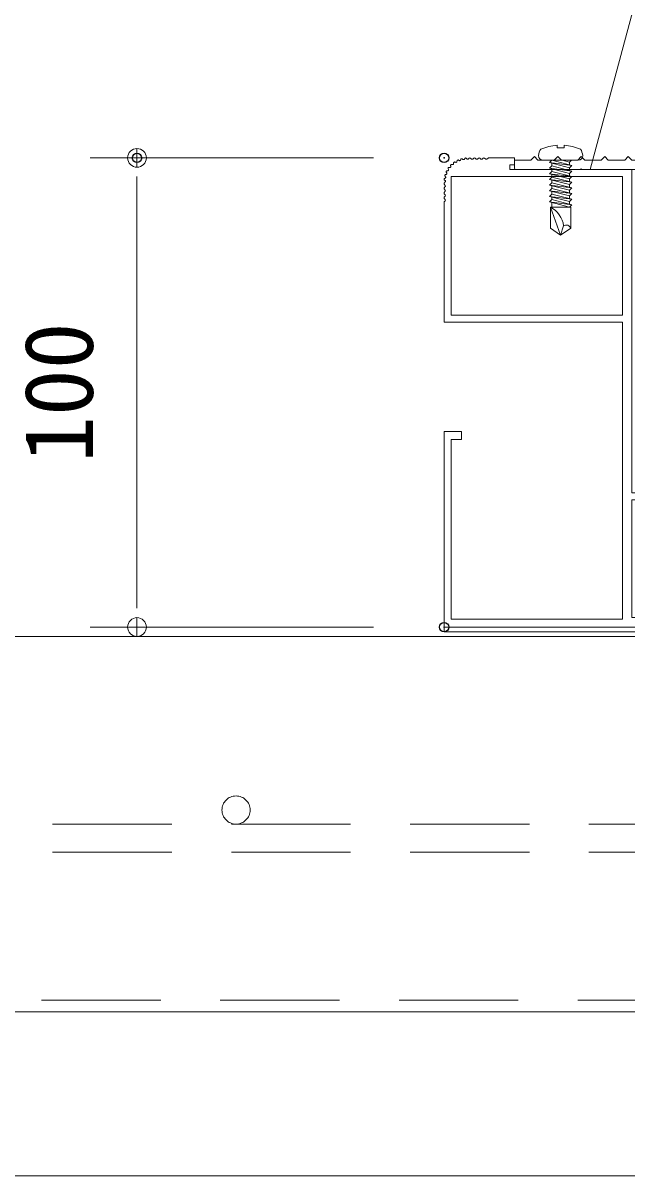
# Model space of a CAD drawing. Units: millimetres, scale not verified. Extents: x -1485 to 1485, y -1050 to 1050.
# Drawn here: x -412.7 to -284, y -354.6 to -108.8 of the extents above; entities that cross this region are included whole.
import ezdxf
from ezdxf.enums import TextEntityAlignment as Align

# ---------------------------------------------------------------- set-up
doc = ezdxf.new("R2010")
doc.units = ezdxf.units.MM
doc.header["$LTSCALE"] = 4
doc.header["$PDMODE"] = 32
doc.header["$PDSIZE"] = 2
doc.linetypes.add('USER2', pattern=[9.525, 6.35, -3.175])
for name, color, linetype, lineweight in [('0-0_0', 7, 'Continuous', 18), ('0-3_KUTAI', 3, 'Continuous', 18), ('0-4_BOUSUI', 1, 'Continuous', 18), ('0-5_dannnetu', 6, 'Continuous', 18), ('0-6_KANAMONO', 4, 'Continuous', 18), ('0-7_buhin', 4, 'Continuous', 18), ('0-9_MOJI', 7, 'Continuous', 18), ('0-A_ecom', 7, 'Continuous', 18), ('0-D_00KANAMONO', 5, 'Continuous', 18), ('0-E_tensen', 7, 'USER2', 18)]:
    doc.layers.add(name, color=color, linetype=linetype, lineweight=lineweight)
doc.layers.add('0-1_DEFPOINTS', color=7, linetype='Continuous')
doc.styles.add('ＭＳ ゴシック', font='')
doc.styles.get('ＭＳ ゴシック').set_extended_font_data('MS Gothic')

# ---------------------------------------------------------------- blocks, each defined once
blk = doc.blocks.new('_Dot')
at = {"layer": '0-0_0'}
for p, q in [((-0.5, 0), (-1, 0)), ((0.25, 0), (-0.25, 0))]:
    blk.add_line(p, q, dxfattribs=at)
blk.add_circle((0, 0), 0.25, dxfattribs=at)
blk = doc.blocks.new('D1')
at = {"layer": '0-1_DEFPOINTS'}
for p in [(1096.582, 912.415), (1162.011, 912.415), (1162.011, 812.415)]:
    blk.add_point(p, dxfattribs=at)
at = {"layer": '0-9_MOJI'}
for p, q in [((1147.011, 912.415), (1086.582, 912.415)), ((1096.582, 820.415), (1096.582, 904.415)), ((1147.011, 812.415), (1086.582, 812.415))]:
    blk.add_line(p, q, dxfattribs=at)
at = {"layer": '0-9_MOJI', "xscale": 8, "yscale": 8}
for p, rotation in [((1096.582, 912.415), 90), ((1096.582, 812.415), 270)]:
    blk.add_blockref('_Dot', p, dxfattribs=dict(at, rotation=rotation))
at = {"layer": '0-9_MOJI', "style": 'ＭＳ ゴシック'}
blk.add_text('100', height=14.66, rotation=90, dxfattribs=at).set_placement((1091.582, 847.415), align=Align.BOTTOM_LEFT)
blk = doc.blocks.new('1')
at = {"layer": '0-D_00KANAMONO'}
for p, q in [((751.491, 226.323), (751.524, 226.156)), ((751.893, 226.525), (751.726, 226.558)), ((752.129, 226.895), (752.132, 226.725)), ((752.559, 227.024), (752.401, 227.086)), ((752.855, 227.348), (752.829, 227.18)), ((753.302, 227.401), (753.157, 227.489)), ((753.65, 227.668), (753.595, 227.507)), ((754.099, 227.642), (753.971, 227.754)), ((754.488, 227.846), (754.406, 227.696)), ((754.926, 227.742), (754.819, 227.875)), ((755.452, 227.92), (755.211, 227.715)), ((755.952, 227.715), (755.711, 227.92)), ((756.452, 227.92), (756.211, 227.715)), ((756.952, 227.715), (756.711, 227.92)), ((757.452, 227.92), (757.211, 227.715)), ((757.952, 227.715), (757.711, 227.92)), ((758.452, 227.92), (758.211, 227.715)), ((758.952, 227.715), (758.711, 227.92)), ((759.452, 227.92), (759.211, 227.715)), ((750.353, 223.643), (750.203, 223.561)), ((750.295, 224.078), (750.407, 223.95)), ((750.542, 224.454), (750.381, 224.399)), ((750.56, 224.893), (750.648, 224.747)), ((750.869, 225.22), (750.701, 225.194)), ((750.963, 225.648), (751.025, 225.49)), ((751.324, 225.917), (751.154, 225.921)), ((750.334, 222.838), (750.129, 222.597)), ((750.129, 222.338), (750.334, 222.097)), ((750.334, 221.838), (750.129, 221.597)), ((750.129, 221.338), (750.334, 221.097)), ((750.174, 223.23), (750.307, 223.123)), ((750.334, 220.838), (750.129, 220.597)), ((750.129, 220.338), (750.334, 220.097)), ((750.334, 219.838), (750.129, 219.597)), ((750.129, 219.338), (750.334, 219.097)), ((750.334, 218.838), (750.129, 218.597)), ((750.082, 127.967), (869.582, 127.967))]:
    blk.add_line(p, q, dxfattribs=at)
for points in [[(869.663, 128.961), (863.582, 129.967), (790.082, 129.967), (790.082, 155.067), (800.082, 155.067), (800.082, 153.817), (801.782, 153.817), (801.782, 157.817), (800.082, 157.817), (800.082, 156.567), (790.082, 156.567), (790.082, 225.467), (764.082, 225.467), (764.082, 226.467), (765.082, 226.467), (765.082, 227.967), (759.582, 227.967)], [(750.082, 218.467), (750.082, 192.967), (788.082, 192.967), (788.082, 129.667), (751.582, 129.667), (751.582, 167.967), (753.782, 167.967), (753.782, 169.667), (750.082, 169.667), (750.082, 127.967)]]:
    blk.add_lwpolyline(points, dxfattribs=at)
blk.add_lwpolyline([(751.582, 223.967), (788.082, 223.967), (788.082, 194.467), (751.582, 194.467)], close=True, dxfattribs=at)
for centre, radius, start, end in [((751.328, 226.117), 0.2, 268.84705, 11.15295), ((751.688, 226.362), 0.2, 78.84705, 191.15295), ((751.932, 226.721), 0.2, 258.84705, 1.15295), ((752.328, 226.899), 0.2, 68.84705, 181.15295), ((752.632, 227.211), 0.2, 248.84705, 351.15295), ((753.053, 227.318), 0.2, 58.84705, 171.15295), ((753.406, 227.572), 0.2, 238.84705, 341.15295), ((753.839, 227.604), 0.2, 48.84705, 161.15295), ((754.231, 227.793), 0.2, 228.84705, 331.15295), ((754.663, 227.749), 0.2, 38.84705, 151.15295), ((755.082, 227.867), 0.2, 218.84705, 310.36125), ((755.582, 227.767), 0.2, 49.63875, 130.36125), ((756.082, 227.867), 0.2, 229.63875, 310.36125), ((756.582, 227.767), 0.2, 49.63875, 130.36125), ((757.082, 227.867), 0.2, 229.63875, 310.36125), ((757.582, 227.767), 0.2, 49.63875, 130.36125), ((758.082, 227.867), 0.2, 229.63875, 310.36125), ((758.582, 227.767), 0.2, 49.63875, 130.36125), ((759.082, 227.867), 0.2, 229.63875, 310.36125), ((759.582, 227.767), 0.2, 90, 130.36125), ((750.445, 224.21), 0.2, 108.84705, 221.15295), ((750.256, 223.818), 0.2, 298.84705, 41.15295), ((750.731, 224.996), 0.2, 98.84705, 211.15295), ((750.477, 224.643), 0.2, 288.84705, 31.15295), ((750.838, 225.417), 0.2, 278.84705, 21.15295), ((751.15, 225.721), 0.2, 88.84705, 201.15295), ((750.282, 222.467), 0.2, 139.63875, 220.36125), ((750.282, 221.467), 0.2, 139.63875, 220.36125), ((750.3, 223.386), 0.2, 118.84705, 231.15295), ((750.182, 222.967), 0.2, 319.63875, 51.15295), ((750.182, 221.967), 0.2, 319.63875, 40.36125), ((750.282, 220.467), 0.2, 139.63875, 220.36125), ((750.282, 219.467), 0.2, 139.63875, 220.36125), ((750.182, 220.967), 0.2, 319.63875, 40.36125), ((750.182, 219.967), 0.2, 319.63875, 40.36125), ((750.182, 218.967), 0.2, 319.63875, 40.36125), ((750.282, 218.467), 0.2, 139.63875, 180), ((869.582, 128.467), 0.5, 270, 80.60091)]:
    blk.add_arc(centre, radius, start, end, dxfattribs=at)

msp = doc.modelspace()

# ---------------------------------------------------------------- linework, layer by layer
at = {"layer": '0-3_KUTAI'}
msp.add_line((647.687, -239.585), (-751.663, -239.585), dxfattribs=at)
at = {"layer": '0-4_BOUSUI'}
for p, q in [((647.687, -238.585), (-322.989, -238.585)), ((647.687, -238.585), (-322.989, -238.585)), ((647.687, -354.585), (-751.663, -354.585))]:
    msp.add_line(p, q, dxfattribs=at)
msp.add_lwpolyline([(-322.989, -237.585), (27.011, -237.585), (27.011, -238.585), (-322.989, -238.585)], close=True, dxfattribs=at)
msp.add_lwpolyline([(-322.989, -237.585), (27.011, -237.585), (27.011, -238.585), (-322.989, -238.585)], close=True, dxfattribs=at)
at = {"layer": '0-5_dannnetu'}
msp.add_line((647.687, -319.585), (-751.663, -319.585), dxfattribs=at)
at = {"layer": '0-6_KANAMONO'}
for p, q in [((-307.989, -139.785), (-307.989, -138.085)), ((-294.395, -138.085), (-301.895, -138.085)), ((-300.545, -138.585), (-300.045, -138.085)), ((-296.245, -139.685), (-300.545, -138.585)), ((-295.745, -139.185), (-300.545, -138.585)), ((-300.545, -139.785), (-300.045, -139.285)), ((-295.745, -140.385), (-300.545, -139.785)), ((-296.245, -140.885), (-300.545, -139.785)), ((-295.745, -139.185), (-300.045, -138.085)), ((-300.045, -138.713), (-300.045, -139.285)), ((-295.745, -140.385), (-300.045, -139.285)), ((-300.045, -139.913), (-300.045, -140.485)), ((-296.245, -138.485), (-297.809, -138.085)), ((-296.245, -138.485), (-295.845, -138.085)), ((-296.245, -138.485), (-296.245, -139.058)), ((-296.245, -139.685), (-295.745, -139.185)), ((-296.245, -139.685), (-296.245, -140.258)), ((-300.545, -140.985), (-300.045, -140.485)), ((-295.745, -141.585), (-300.545, -140.985)), ((-296.245, -142.085), (-300.545, -140.985)), ((-300.545, -142.185), (-300.045, -141.685)), ((-295.745, -142.785), (-300.545, -142.185)), ((-296.245, -143.285), (-300.545, -142.185)), ((-295.745, -141.585), (-300.045, -140.485)), ((-300.045, -141.113), (-300.045, -141.685)), ((-295.745, -142.785), (-300.045, -141.685)), ((-300.045, -142.313), (-300.045, -142.885)), ((-296.245, -140.885), (-295.745, -140.385)), ((-296.245, -140.885), (-296.245, -141.458)), ((-296.245, -142.085), (-295.745, -141.585)), ((-296.245, -142.085), (-296.245, -142.658)), ((-300.545, -143.385), (-300.045, -142.885)), ((-295.745, -143.985), (-300.545, -143.385)), ((-296.245, -144.485), (-300.545, -143.385)), ((-300.545, -144.585), (-300.045, -144.085)), ((-295.745, -145.185), (-300.545, -144.585)), ((-296.245, -145.685), (-300.545, -144.585)), ((-295.745, -143.985), (-300.045, -142.885)), ((-300.045, -143.513), (-300.045, -144.085)), ((-295.745, -145.185), (-300.045, -144.085)), ((-300.045, -144.713), (-300.045, -145.285)), ((-296.245, -143.285), (-295.745, -142.785)), ((-296.245, -143.285), (-296.245, -143.858)), ((-296.245, -144.485), (-295.745, -143.985)), ((-296.245, -144.485), (-296.245, -145.058)), ((-300.545, -145.785), (-300.045, -145.285)), ((-295.745, -146.385), (-300.545, -145.785)), ((-296.245, -146.885), (-300.545, -145.785)), ((-300.545, -146.985), (-300.045, -146.485)), ((-295.745, -147.585), (-300.545, -146.985)), ((-296.245, -148.085), (-300.545, -146.985)), ((-295.745, -146.385), (-300.045, -145.285)), ((-300.045, -145.913), (-300.045, -146.485)), ((-295.745, -147.585), (-300.045, -146.485)), ((-300.045, -147.113), (-300.045, -148.085)), ((-296.245, -145.685), (-295.745, -145.185)), ((-296.245, -145.685), (-296.245, -146.258)), ((-296.245, -146.885), (-295.745, -146.385)), ((-296.245, -146.885), (-296.245, -147.458)), ((-298.145, -154.085), (-300.295, -148.085)), ((-300.295, -152.58), (-300.295, -148.085)), ((-300.295, -148.085), (-295.995, -148.085)), ((-296.245, -148.085), (-295.745, -147.585)), ((-295.995, -152.58), (-295.995, -148.085)), ((-298.145, -154.085), (-297.51, -152.08)), ((-298.145, -154.085), (-300.295, -152.58)), ((-298.145, -154.085), (-295.995, -152.58))]:
    msp.add_line(p, q, dxfattribs=at)
for points in [[(-298.896, -134.91), (-298.896, -135.41), (-297.396, -135.41), (-297.396, -134.91)], [(-307.989, -138.085), (-304.489, -138.085), (-303.739, -137.285), (-302.989, -138.085), (-299.489, -138.085), (-298.739, -137.285), (-297.989, -138.085), (-294.489, -138.085), (-293.739, -137.285), (-292.989, -138.085), (-289.489, -138.085), (-288.739, -137.285), (-287.989, -138.085), (-284.489, -138.085), (-283.739, -137.285), (-282.989, -138.085), (-279.489, -138.085), (-278.739, -137.285), (-277.989, -138.085), (-277.989, -152.785)], [(-279.989, -152.785), (-279.989, -140.085), (-293.576, -140.085), (-293.739, -139.935), (-293.884, -140.085), (-307.689, -140.085)]]:
    msp.add_lwpolyline(points, dxfattribs=at)
for centre, radius, start, end in [((-298.145, -146.181), 11.296, 93.80906, 112.10088), ((-298.145, -146.181), 11.296, 67.89912, 86.19515), ((-298.236, -138.01), 4.75, 151.1191, 168.78043), ((-301.895, -137.085), 1, 180, 270), ((-294.395, -137.085), 1, 270, 0), ((-298.055, -138.01), 4.75, 11.21957, 28.8809), ((-307.689, -139.785), 0.3, 180, 270), ((-302.84, -152.827), 5.381, 7.98368, 61.7858), ((-296.939, -152.894), 0.995, 18.41711, 125.05239)]:
    msp.add_arc(centre, radius, start, end, dxfattribs=at)
at = {"layer": '0-7_buhin', "color": 2, "linetype": 'USER2'}
msp.add_line((-751.663, -317.085), (647.687, -317.085), dxfattribs=at)
at = {"layer": '0-9_MOJI'}
msp.add_line((-291.838, -140.085), (-234.137, 75.255), dxfattribs=at)
at = {"layer": '0-A_ecom', "color": 1}
msp.add_line((647.687, -238.585), (-322.989, -238.585), dxfattribs=at)
at = {"layer": '0-E_tensen'}
for p, q in [((647.687, -279.585), (-751.663, -279.585)), ((647.687, -285.585), (-751.663, -285.585))]:
    msp.add_line(p, q, dxfattribs=at)
msp.add_circle((-367.313, -276.585), 3, dxfattribs=at)

# ---------------------------------------------------------------- block references
at = {"layer": '0-9_MOJI'}
msp.add_blockref('D1', (-1485, -1050), dxfattribs=at)
at = {"layer": '0-D_00KANAMONO'}
msp.add_blockref('1', (-1073.071, -365.553), dxfattribs=at)

doc.saveas('drawing.dxf')
